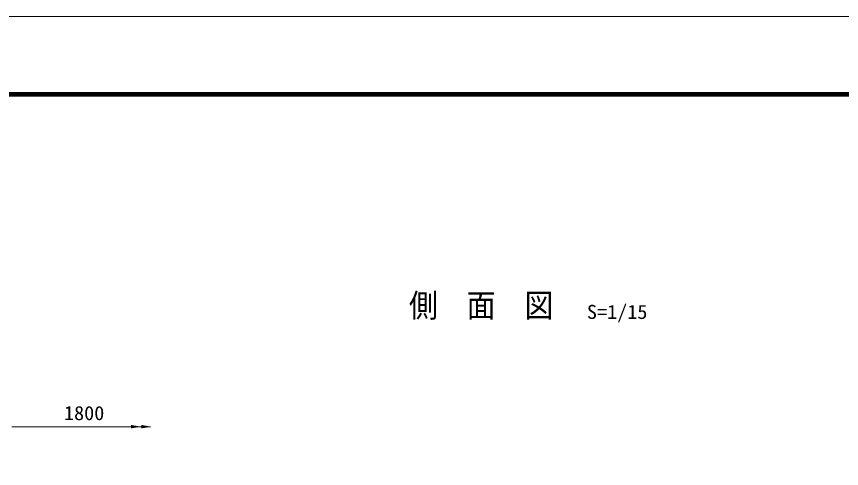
# Model space of a CAD drawing. Units: millimetres, scale not verified. Extents: x -4455 to 4455, y -3150 to 3150.
# Drawn here: x -1412 to 1117, y 1764 to 3150 of the extents above; entities that cross this region are included whole.
import ezdxf
from ezdxf.enums import TextEntityAlignment as Align

# ---------------------------------------------------------------- set-up
doc = ezdxf.new("R2010")
doc.units = ezdxf.units.MM
doc.header["$LTSCALE"] = 20
for name, color, linetype, lineweight in [('0-2_6文字', 3, 'Continuous', 18), ('0-3_5寸法', 1, 'Continuous', 18), ('1-0_D-TTL', 7, 'Continuous', 18)]:
    doc.layers.add(name, color=color, linetype=linetype, lineweight=lineweight)
doc.styles.add('ＭＳ ゴシック', font='')
doc.styles.get('ＭＳ ゴシック').set_extended_font_data('MS Gothic')

msp = doc.modelspace()

# ---------------------------------------------------------------- linework, layer by layer
at = {"layer": '0-3_5寸法'}
for p, q in [((-1425.62, 1892.44), (-1032.33, 1892.44)), ((-1061.28, 1892.44), (-1000.79, 1892.44))]:
    msp.add_line(p, q, dxfattribs=at)
for points in [[(-1030.33, 1892.44), (-1060.33, 1887.23), (-1060.33, 1897.65)], [(-998.79, 1892.44), (-1028.79, 1887.23), (-1028.79, 1897.65)]]:
    msp.add_solid(points, dxfattribs=at)
at = {"layer": '1-0_D-TTL', "color": 2}
msp.add_lwpolyline([(-4454.97, 3150.29), (4454.73, 3150.29), (4454.73, -3150.14), (-4454.97, -3150.14)], close=True, dxfattribs=at)
at = {"layer": '1-0_D-TTL'}
for points in [[(-4168.58, 2916.94), (4168.35, 2916.94), (4168.35, -2916.79), (-4168.58, -2916.79)], [(-4165.93, 2914.29), (4165.7, 2914.29), (4165.7, -2914.14), (-4165.93, -2914.14)], [(-4163.28, 2911.63), (4163.04, 2911.63), (4163.04, -2911.49), (-4163.28, -2911.49)], [(-4160.63, 2908.98), (4160.39, 2908.98), (4160.39, -2908.84), (-4160.63, -2908.84)], [(-4157.98, 2906.33), (4157.74, 2906.33), (4157.74, -2906.19), (-4157.98, -2906.19)]]:
    msp.add_lwpolyline(points, close=True, dxfattribs=at)

# ---------------------------------------------------------------- texts
at = {"layer": '0-2_6文字', "color": 7, "style": 'ＭＳ ゴシック', "width": 0.9}
msp.add_text('側\u3000面\u3000図', height=72.14, dxfattribs=at).set_placement((-208.78, 2206.35), align=Align.BOTTOM_LEFT)
at = {"layer": '0-2_6文字', "style": 'ＭＳ ゴシック', "width": 1.05}
msp.add_text('S=1/15', height=43.26, dxfattribs=at).set_placement((336.81, 2209.8), align=Align.BOTTOM_LEFT)
at = {"layer": '0-3_5寸法', "color": 3, "style": 'ＭＳ ゴシック', "width": 1.05}
msp.add_text('1800', height=43.26, dxfattribs=at).set_placement((-1266.22, 1899.53), align=Align.BOTTOM_LEFT)

doc.saveas('drawing.dxf')
